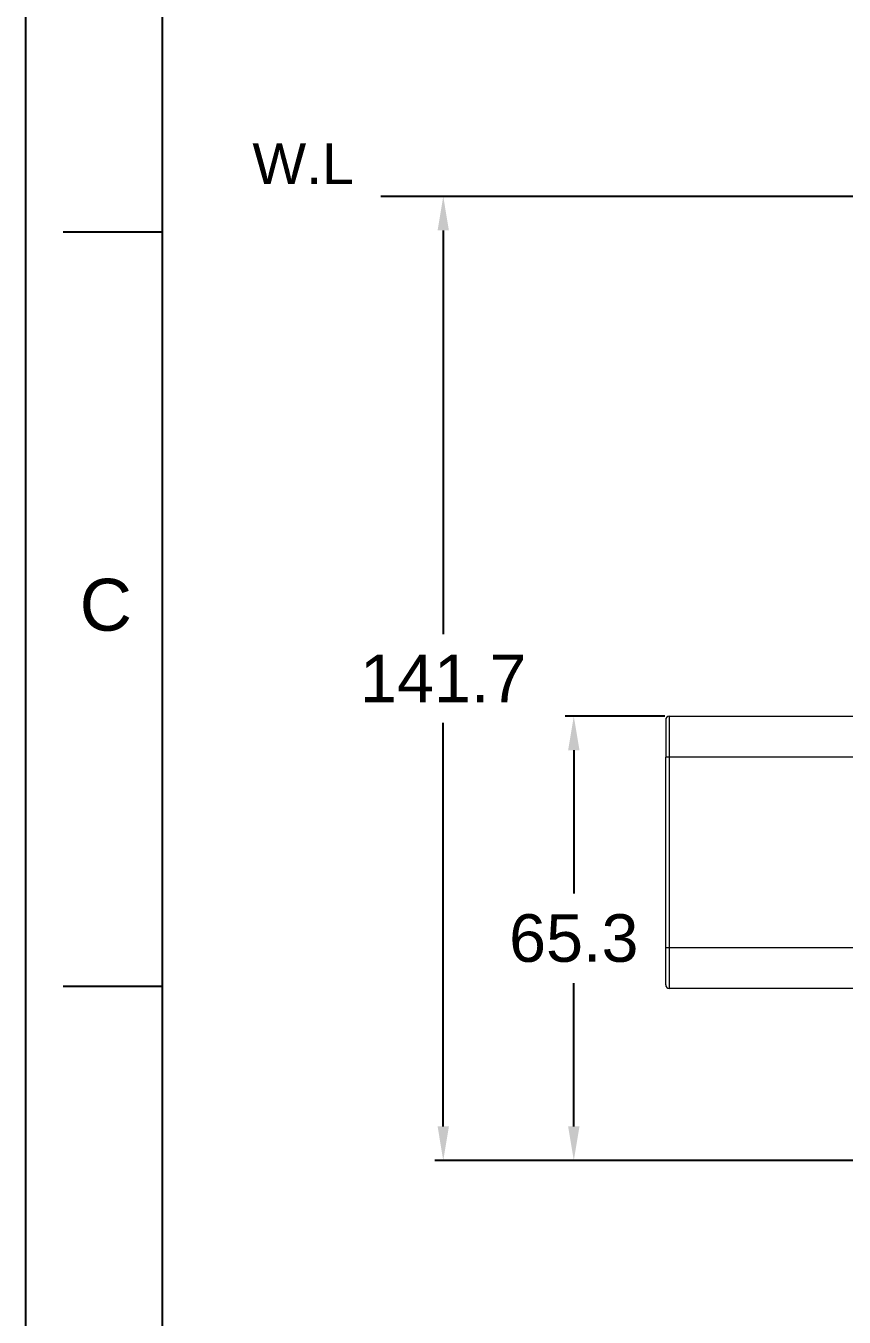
# Model space of a CAD drawing. Header units: millimetres. Extents: x 24023 to 24864, y 1163 to 1757.
# Drawn here: x 24022.8 to 24143.1, y 1356 to 1545.9 of the extents above; entities that cross this region are included whole.
import ezdxf
from ezdxf.enums import TextEntityAlignment as Align

# ---------------------------------------------------------------- set-up
doc = ezdxf.new("R2010")
doc.units = ezdxf.units.MM
doc.layers.add('FORM', color=7, linetype='Continuous')
doc.layers.add('벽', color=2, linetype='Continuous')
doc.styles.get("Standard").update_dxf_attribs({"font": 'arial.ttf'})
doc.dimstyles.new('ISO-25', dxfattribs={"dimtxt": 7, "dimasz": 5, "dimexe": 1.252, "dimexo": 0.625, "dimgap": 1, "dimtad": 1, "dimtih": 1, "dimtoh": 1, "dimdec": 1, "dimdsep": 46, "dimtxsty": 'Standard', "dimcen": 0, "dimclrd": 3, "dimclre": 3, "dimclrt": 4, "dimadec": 0, "dimazin": 0, "dimtfac": 1, "dimtdec": 1, "dimtmove": 0, "dimatfit": 3, "dimfxl": 1, "dimarcsym": 0})

# ---------------------------------------------------------------- blocks, each defined once
blk = doc.blocks.new('*D47')
at = {"color": 3, "lineweight": -2, "transparency": 16777216}
for p, q in [((24116.72, 1444.37), (24102.09, 1444.37)), ((24103.34, 1439.37), (24103.34, 1418.29)), ((24103.34, 1384.06), (24103.34, 1405.14)), ((24175.72, 1379.06), (24102.09, 1379.06))]:
    blk.add_line(p, q, dxfattribs=at)
at = {"color": 3, "transparency": 16777216}
for points in [[(24102.51, 1439.37), (24104.18, 1439.37), (24103.34, 1444.37)], [(24102.51, 1384.06), (24104.18, 1384.06), (24103.34, 1379.06)]]:
    blk.add_solid(points, dxfattribs=at)
at = {"layer": 'Defpoints', "color": 0, "transparency": 16777216}
for p in [(24117.35, 1444.37), (24103.34, 1379.06), (24176.35, 1379.06)]:
    blk.add_point(p, dxfattribs=at)
at = {"color": 4, "transparency": 16777216, "insert": (24103.34, 1411.72), "char_height": 7, "attachment_point": 5}
blk.add_mtext('65.3', dxfattribs=at)
blk = doc.blocks.new('*D48')
at = {"color": 3, "lineweight": -2, "transparency": 16777216}
for p, q in [((24084.34, 1520.8), (24082.9, 1520.8)), ((24084.15, 1515.8), (24084.15, 1456.44)), ((24084.15, 1384.06), (24084.15, 1443.42)), ((24102.72, 1379.06), (24082.9, 1379.06))]:
    blk.add_line(p, q, dxfattribs=at)
at = {"color": 3, "transparency": 16777216}
for points in [[(24083.32, 1515.8), (24084.98, 1515.8), (24084.15, 1520.8)], [(24083.32, 1384.06), (24084.98, 1384.06), (24084.15, 1379.06)]]:
    blk.add_solid(points, dxfattribs=at)
at = {"layer": 'Defpoints', "color": 0, "transparency": 16777216}
for p in [(24084.97, 1520.8), (24084.15, 1379.06), (24103.34, 1379.06)]:
    blk.add_point(p, dxfattribs=at)
at = {"color": 4, "transparency": 16777216, "insert": (24084.15, 1449.93), "char_height": 7, "attachment_point": 5}
blk.add_mtext('141.7', dxfattribs=at)

msp = doc.modelspace()

# ---------------------------------------------------------------- linework, layer by layer
at = {"linetype": 'Continuous', "lineweight": 18}
for p, q in [((24116.85, 1443.87), (24116.85, 1438.37)), ((24117.35, 1444.37), (24148.85, 1444.37)), ((24116.85, 1410.37), (24116.85, 1438.37)), ((24116.85, 1404.87), (24116.85, 1410.37)), ((24148.85, 1404.37), (24117.35, 1404.37))]:
    msp.add_line(p, q, dxfattribs=at)
at = {"linetype": 'Continuous', "lineweight": 13}
for p, q in [((24117.35, 1444.37), (24117.35, 1438.37)), ((24117.35, 1438.37), (24116.85, 1438.37)), ((24148.85, 1438.37), (24117.35, 1438.37)), ((24117.35, 1438.37), (24117.35, 1410.37)), ((24116.85, 1410.37), (24117.35, 1410.37)), ((24117.35, 1410.37), (24148.85, 1410.37)), ((24117.35, 1410.37), (24117.35, 1404.37))]:
    msp.add_line(p, q, dxfattribs=at)
at = {"linetype": 'Continuous', "lineweight": 18}
for centre, start, end in [((24117.35, 1443.87), 90, 180), ((24117.35, 1404.87), 180, 270)]:
    msp.add_arc(centre, 0.5, start, end, dxfattribs=at)
at = {"layer": 'FORM', "color": 7, "linetype": 'Continuous'}
for p, q in [((24022.78, 1162.73), (24022.78, 1757.44)), ((24042.8, 1737.42), (24042.8, 1182.76)), ((24042.8, 1515.55), (24028.25, 1515.55)), ((24042.8, 1404.62), (24028.25, 1404.62))]:
    msp.add_line(p, q, dxfattribs=at)
at = {"layer": '벽'}
msp.add_line((24531.19, 1520.8), (24074.97, 1520.8), dxfattribs=at)

# ---------------------------------------------------------------- texts
at = {"layer": 'FORM', "insert": (24034.54, 1460.71), "char_height": 7.63, "attachment_point": 5}
msp.add_mtext_dynamic_manual_height_columns('C', width=10.0119, gutter_width=12.51, heights=[0], dxfattribs=at)
at = {"layer": '벽'}
msp.add_text('W.L', height=6, dxfattribs=at).set_placement((24063.54, 1520.8), align=Align.BOTTOM_CENTER)

# ---------------------------------------------------------------- dimensions: what is measured, and where the dimension line sits
at = {"color": 6}
for base, p1, p2, picture, middle in [((24084.15, 1379.06), (24084.97, 1520.8), (24103.34, 1379.06), '*D48', (24084.15, 1449.93)), ((24103.34, 1379.06), (24117.35, 1444.37), (24176.35, 1379.06), '*D47', (24103.34, 1411.72))]:
    dim = msp.add_linear_dim(base=base, p1=p1, p2=p2, angle=90, dimstyle='ISO-25', override={"dimgap": 3, "dimtad": 0}, dxfattribs=at)
    dim.commit()
    dim.dimension.update_dxf_attribs({"geometry": picture, "text_midpoint": middle})

doc.saveas('drawing.dxf')
